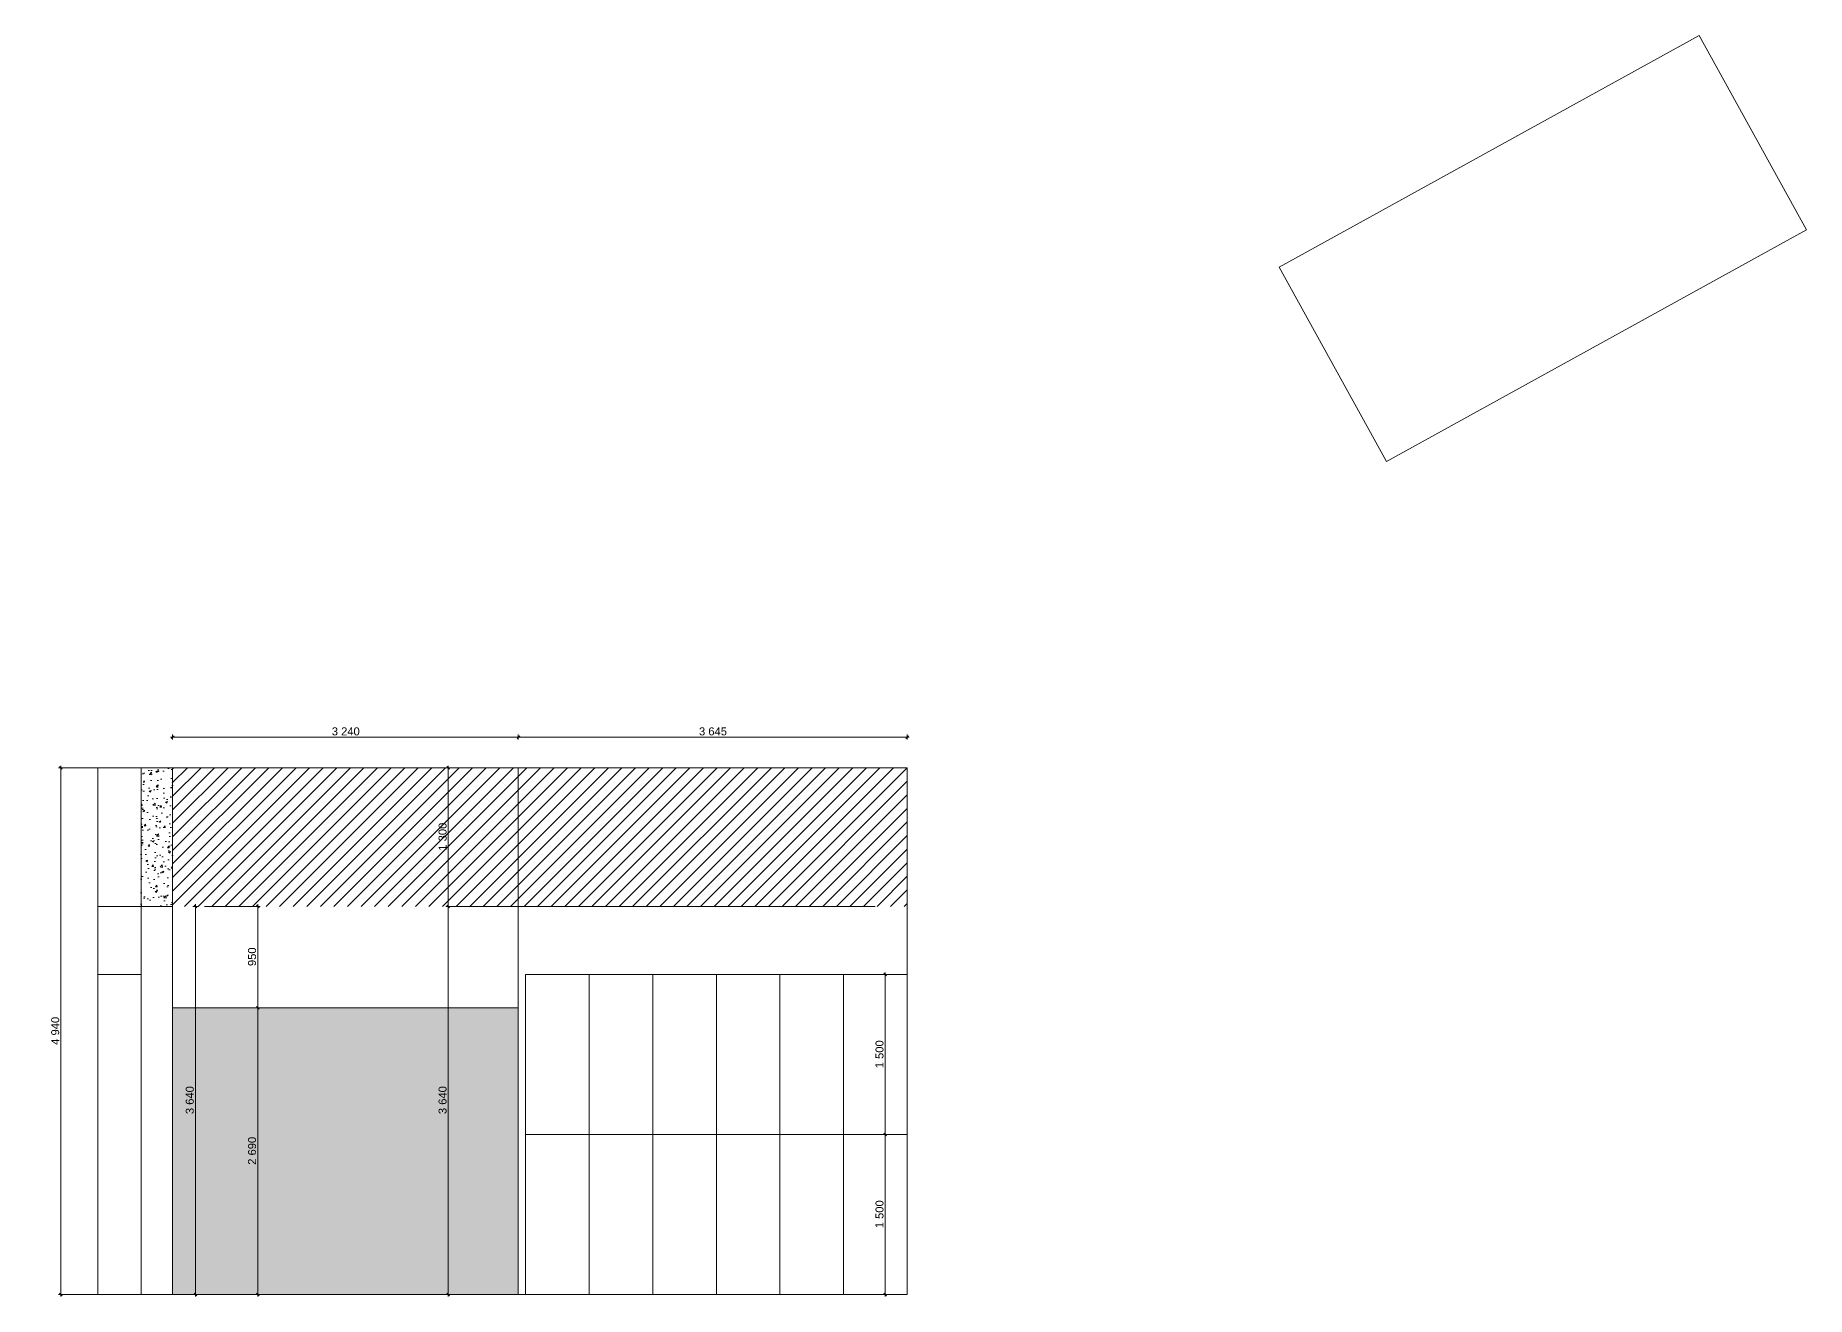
# Model space of a CAD drawing. Header units: millimetres. Extents: x 2336463 to 2579121, y 595385 to 778077.
# Drawn here: x 2506975 to 2523576, y 674257 to 686082 of the extents above; entities that cross this region are included whole.
import ezdxf

# ---------------------------------------------------------------- set-up
doc = ezdxf.new("R2010")
doc.units = ezdxf.units.MM
doc.header["$MEASUREMENT"] = 0
doc.header["$XCLIPFRAME"] = 0
for name, color, linetype, lineweight in [('+возводимые стены_Ном._пера__1', 7, 'Continuous', 13), ('1 Планировка_Ном._пера__1', 7, 'Continuous', 13), ('сит план_Ном._пера__1', 7, 'Continuous', 13)]:
    doc.layers.add(name, color=color, linetype=linetype, lineweight=lineweight)
doc.layers.add('+возводимые стены_Ном._пера__242', color=7, linetype='Continuous', lineweight=13, true_color=0x1b55b5)
doc.layers.add('1 Планировка размеры_Ном._пера__242', color=7, linetype='Continuous', lineweight=13, true_color=0x1b55b5)
doc.layers.add('1 Планировка', color=7, linetype='Continuous')
doc.layers.add('1 Планировка размеры', color=7, linetype='Continuous')
doc.styles.add('СГЕНЕРИР_СТИЛЬ_1', font='arial.ttf')
doc.dimstyles.new('СГЕНЕРИР_СТИЛЬ__1', dxfattribs={"dimtxt": 75, "dimasz": 23.75, "dimexe": 0.18, "dimexo": 300, "dimgap": 0, "dimtad": 1, "dimtih": 1, "dimtoh": 1, "dimdec": 0, "dimzin": 0, "dimdsep": 46, "dimtxsty": 'СГЕНЕРИР_СТИЛЬ_1', "dimblk": 'ARROWHEAD_6', "dimblk1": 'ARROWHEAD_6', "dimblk2": 'ARROWHEAD_6', "dimcen": 0.09, "dimclrd": 256, "dimclre": 256, "dimclrt": 256, "dimazin": 0, "dimtfac": 1, "dimtdec": 4, "dimtmove": 0, "dimatfit": 3, "dimfxl": 0, "dimtolj": 1, "dimtzin": 0, "dimarcsym": 0})
doc.dimstyles.new('СГЕНЕРИР_СТИЛЬ__2', dxfattribs={"dimtxt": 75, "dimasz": 23.75, "dimexe": 0.18, "dimexo": 300, "dimgap": 0, "dimtad": 1, "dimdec": 0, "dimzin": 0, "dimdsep": 46, "dimtxsty": 'СГЕНЕРИР_СТИЛЬ_1', "dimblk": 'ARROWHEAD_6', "dimblk1": 'ARROWHEAD_6', "dimblk2": 'ARROWHEAD_6', "dimcen": 0.09, "dimclrd": 256, "dimclre": 256, "dimclrt": 256, "dimazin": 0, "dimtfac": 1, "dimtdec": 4, "dimtmove": 0, "dimatfit": 3, "dimfxl": 0, "dimtolj": 1, "dimtzin": 0, "dimarcsym": 0})
picture_1 = doc.add_image_def('image2.jpg', size_in_pixel=(298, 138))

# ---------------------------------------------------------------- blocks, each defined once
blk = doc.blocks.new('*D2844', base_point=(2086872, 585814))
at = {"layer": '1 Планировка размеры_Ном._пера__242', "color": 152, "linetype": 'Continuous', "lineweight": 13, "true_color": 0x1b55b5}
for p, q in [((2508242, 679503), (2508261, 679503)), ((2508274, 679515), (2508249, 679490)), ((2508261, 679479), (2508261, 679526)), ((2508261, 679503), (2511501, 679503)), ((2511514, 679515), (2511489, 679490)), ((2511501, 679479), (2511501, 679526))]:
    blk.add_line(p, q, dxfattribs=at)
at = {"layer": '1 Планировка размеры_Ном._пера__242', "color": 152, "lineweight": 13, "true_color": 0x1b55b5, "insert": (2509753, 679518), "char_height": 75, "attachment_point": 7, "style": 'СГЕНЕРИР_СТИЛЬ_1'}
blk.add_mtext('\\A1;{\\pql;\\fArial|b0|i0|c204|p38;3\xa0240}', dxfattribs=at)
blk = doc.blocks.new('ARROWHEAD_6')
at = {"color": 0, "linetype": 'Continuous', "lineweight": 0}
for p, q in [((0, 0), (-1, 0)), ((-0.5, -0.5), (0.5, 0.5))]:
    blk.add_line(p, q, dxfattribs=at)
blk = doc.blocks.new('*D2845', base_point=(2086872, 585814))
at = {"layer": '1 Планировка размеры_Ном._пера__242', "color": 152, "linetype": 'Continuous', "lineweight": 13, "true_color": 0x1b55b5}
for p, q in [((2511514, 679515), (2511489, 679490)), ((2511501, 679479), (2511501, 679526)), ((2511501, 679503), (2515146, 679503)), ((2515134, 679490), (2515159, 679515)), ((2515146, 679479), (2515146, 679526)), ((2515146, 679503), (2515165, 679503))]:
    blk.add_line(p, q, dxfattribs=at)
at = {"layer": '1 Планировка размеры_Ном._пера__242', "color": 152, "lineweight": 13, "true_color": 0x1b55b5, "insert": (2513195, 679518), "char_height": 75, "attachment_point": 7, "style": 'СГЕНЕРИР_СТИЛЬ_1'}
blk.add_mtext('\\A1;{\\pql;\\fArial|b0|i0|c204|p38;3\xa0645}', dxfattribs=at)
blk = doc.blocks.new('*D2846', base_point=(2086872, 585814))
at = {"layer": '1 Планировка размеры_Ном._пера__242', "color": 152, "linetype": 'Continuous', "lineweight": 13, "true_color": 0x1b55b5}
for p, q in [((2511201, 679216), (2507190, 679216)), ((2507226, 679203), (2507201, 679228)), ((2507214, 679216), (2507214, 679235)), ((2507214, 674276), (2507214, 679216)), ((2511201, 674276), (2507190, 674276)), ((2507201, 674288), (2507226, 674263)), ((2507214, 674257), (2507214, 674276))]:
    blk.add_line(p, q, dxfattribs=at)
at = {"layer": '1 Планировка размеры_Ном._пера__242', "color": 152, "lineweight": 13, "true_color": 0x1b55b5, "insert": (2507199, 676618), "char_height": 75, "attachment_point": 7, "rotation": 90, "style": 'СГЕНЕРИР_СТИЛЬ_1'}
blk.add_mtext('\\A1;{\\pql;\\fArial|b0|i0|c204|p38;4\xa0940}', dxfattribs=at)
blk = doc.blocks.new('*D2847', base_point=(2086872, 585814))
at = {"layer": '1 Планировка размеры_Ном._пера__242', "color": 152, "linetype": 'Continuous', "lineweight": 13, "true_color": 0x1b55b5}
for p, q in [((2508499, 677916), (2508452, 677916)), ((2508488, 677903), (2508463, 677928)), ((2508475, 677916), (2508475, 677935)), ((2508475, 674276), (2508475, 677916)), ((2508499, 674276), (2508452, 674276)), ((2508463, 674288), (2508488, 674263)), ((2508475, 674257), (2508475, 674276))]:
    blk.add_line(p, q, dxfattribs=at)
at = {"layer": '1 Планировка размеры_Ном._пера__242', "color": 152, "lineweight": 13, "true_color": 0x1b55b5, "insert": (2508460, 675968), "char_height": 75, "attachment_point": 7, "rotation": 90, "style": 'СГЕНЕРИР_СТИЛЬ_1'}
blk.add_mtext('\\A1;{\\pql;\\fArial|b0|i0|c204|p38;3\xa0640}', dxfattribs=at)
blk = doc.blocks.new('*D2848', base_point=(2086872, 585814))
at = {"layer": '1 Планировка размеры_Ном._пера__242', "color": 152, "linetype": 'Continuous', "lineweight": 13, "true_color": 0x1b55b5}
for p, q in [((2514846, 677916), (2510821, 677916)), ((2510832, 677928), (2510857, 677903)), ((2510845, 674276), (2510845, 677916)), ((2511201, 674276), (2510821, 674276)), ((2510832, 674288), (2510857, 674263)), ((2510845, 674257), (2510845, 674276))]:
    blk.add_line(p, q, dxfattribs=at)
at = {"layer": '1 Планировка размеры_Ном._пера__242', "color": 152, "lineweight": 13, "true_color": 0x1b55b5, "insert": (2510830, 675968), "char_height": 75, "attachment_point": 7, "rotation": 90, "style": 'СГЕНЕРИР_СТИЛЬ_1'}
blk.add_mtext('\\A1;{\\pql;\\fArial|b0|i0|c204|p38;3\xa0640}', dxfattribs=at)
blk = doc.blocks.new('*D2849', base_point=(2086872, 585814))
at = {"layer": '1 Планировка размеры_Ном._пера__242', "color": 152, "linetype": 'Continuous', "lineweight": 13, "true_color": 0x1b55b5}
for p, q in [((2511201, 679216), (2510821, 679216)), ((2510857, 679203), (2510832, 679228)), ((2510845, 679216), (2510845, 679235)), ((2510845, 677916), (2510845, 679216)), ((2514846, 677916), (2510821, 677916)), ((2510832, 677928), (2510857, 677903))]:
    blk.add_line(p, q, dxfattribs=at)
at = {"layer": '1 Планировка размеры_Ном._пера__242', "color": 152, "lineweight": 13, "true_color": 0x1b55b5, "insert": (2510830, 678438), "char_height": 75, "attachment_point": 7, "rotation": 90, "style": 'СГЕНЕРИР_СТИЛЬ_1'}
blk.add_mtext('\\A1;{\\pql;\\fArial|b0|i0|c204|p38;1\xa0300}', dxfattribs=at)
blk = doc.blocks.new('*D2851', base_point=(2086872, 585814))
at = {"layer": '1 Планировка размеры_Ном._пера__242', "color": 152, "linetype": 'Continuous', "lineweight": 13, "true_color": 0x1b55b5}
for p, q in [((2509083, 676966), (2508561, 676966)), ((2509047, 676978), (2509072, 676953)), ((2509059, 674276), (2509059, 676966)), ((2509083, 674276), (2508561, 674276)), ((2509047, 674288), (2509072, 674263)), ((2509059, 674257), (2509059, 674276))]:
    blk.add_line(p, q, dxfattribs=at)
at = {"layer": '1 Планировка размеры_Ном._пера__242', "color": 152, "lineweight": 13, "true_color": 0x1b55b5, "insert": (2509044, 675493), "char_height": 75, "attachment_point": 7, "rotation": 90, "style": 'СГЕНЕРИР_СТИЛЬ_1'}
blk.add_mtext('\\A1;{\\pql;\\fArial|b0|i0|c204|p38;2\xa0690}', dxfattribs=at)
blk = doc.blocks.new('*D2852', base_point=(2086872, 585814))
at = {"layer": '1 Планировка размеры_Ном._пера__242', "color": 152, "linetype": 'Continuous', "lineweight": 13, "true_color": 0x1b55b5}
for p, q in [((2509083, 677916), (2508561, 677916)), ((2509072, 677903), (2509047, 677928)), ((2509059, 677916), (2509059, 677935)), ((2509059, 676966), (2509059, 677916)), ((2509083, 676966), (2508561, 676966)), ((2509047, 676978), (2509072, 676953))]:
    blk.add_line(p, q, dxfattribs=at)
at = {"layer": '1 Планировка размеры_Ном._пера__242', "color": 152, "lineweight": 13, "true_color": 0x1b55b5, "insert": (2509044, 677356), "char_height": 75, "attachment_point": 7, "rotation": 90, "style": 'СГЕНЕРИР_СТИЛЬ_1'}
blk.add_mtext('\\A1;{\\pql;\\fArial|b0|i0|c204|p38;950}', dxfattribs=at)
blk = doc.blocks.new('*D2853', base_point=(2086872, 585814))
at = {"layer": '1 Планировка размеры_Ном._пера__242', "color": 152, "linetype": 'Continuous', "lineweight": 13, "true_color": 0x1b55b5}
for p, q in [((2514963, 675776), (2514850, 675776)), ((2514927, 675788), (2514952, 675763)), ((2514940, 674276), (2514940, 675776)), ((2514963, 674276), (2514916, 674276)), ((2514927, 674288), (2514952, 674263)), ((2514940, 674257), (2514940, 674276))]:
    blk.add_line(p, q, dxfattribs=at)
at = {"layer": '1 Планировка размеры_Ном._пера__242', "color": 152, "lineweight": 13, "true_color": 0x1b55b5, "insert": (2514925, 674898), "char_height": 75, "attachment_point": 7, "rotation": 90, "style": 'СГЕНЕРИР_СТИЛЬ_1'}
blk.add_mtext('\\A1;{\\pql;\\fArial|b0|i0|c204|p38;1\xa0500}', dxfattribs=at)
blk = doc.blocks.new('*D2854', base_point=(2086872, 585814))
at = {"layer": '1 Планировка размеры_Ном._пера__242', "color": 152, "linetype": 'Continuous', "lineweight": 13, "true_color": 0x1b55b5}
for p, q in [((2514963, 677276), (2514916, 677276)), ((2514952, 677263), (2514927, 677288)), ((2514940, 677276), (2514940, 677295)), ((2514940, 675776), (2514940, 677276)), ((2514963, 675776), (2514850, 675776)), ((2514927, 675788), (2514952, 675763))]:
    blk.add_line(p, q, dxfattribs=at)
at = {"layer": '1 Планировка размеры_Ном._пера__242', "color": 152, "lineweight": 13, "true_color": 0x1b55b5, "insert": (2514925, 676398), "char_height": 75, "attachment_point": 7, "rotation": 90, "style": 'СГЕНЕРИР_СТИЛЬ_1'}
blk.add_mtext('\\A1;{\\pql;\\fArial|b0|i0|c204|p38;1\xa0500}', dxfattribs=at)

msp = doc.modelspace()

# ---------------------------------------------------------------- hatches: boundary and pattern name
at = {"layer": '+возводимые стены_Ном._пера__1', "linetype": 'Continuous', "lineweight": 13}
msp.add_hatch(color=7, dxfattribs=at).paths.add_polyline_path([(2511501.1, 674275.9), (2508261.1, 674275.9), (2508261.1, 676965.9), (2511501.1, 676965.9)])
at = {"layer": '+возводимые стены_Ном._пера__242', "linetype": 'Continuous', "lineweight": 13, "true_color": 0x1b55b5}
h = msp.add_hatch(dxfattribs=at)
h.set_pattern_fill('Блоки_Бетонные_Эффективные', color=152, style=0, pattern_type=2)
h.set_pattern_definition([(45, (2086872.015, 585813.69), (-63.639609, 63.639609), [])])
h.paths.add_polyline_path([(2508261.1, 679215.9), (2515146.1, 679215.9), (2515146.1, 677915.9), (2508261.1, 677915.9)])
at = {"layer": 'сит план_Ном._пера__1', "linetype": 'Continuous', "lineweight": 13}
h = msp.add_hatch(dxfattribs=at)
h.set_pattern_fill('AR_CONC', style=0, pattern_type=2)
h.set_pattern_definition([(50, (2086872.01, 585813.69), (-182.18467, 15.939086), [19.05, -209.55]), (355, (2086872.01, 585813.69), (-35.24342, 191.056845), [15.24, -167.640584]), (100.451445, (2086887.2, 585812.36), (146.94125, 175.11775), [16.19001, -178.090245]), (46.1842, (2086872.01, 585864.49), (-271.07904, 42.04233), [28.575, -314.325]), (96.63556, (2086894.6, 585860.98), (237.40413, 247.42612), [24.28502, -267.1356]), (351.18415, (2086872.01, 585864.49), (237.40413, 247.42612), [22.85997, -251.45973]), (21, (2086897.41, 585851.79), (-151.61439, 102.2652), [19.05, -209.55]), (326, (2086897.41, 585851.79), (61.80203, 184.18797), [15.24, -167.64]), (71.451445, (2086910.05, 585843.26), (213.41642, 81.92277), [16.19001, -178.08994]), (37.5, (2086872.015, 585813.686), (3.088603, 84.555039), [0, -165.608, 0, -170.18, 0, -168.275]), (7.5, (2086872.015, 585813.69), (66.819663, 100.180575), [0, -97.028, 0, -161.798, 0, -64.135]), (327.5, (2086815.37, 585813.686), (-135.590595, 5.728744), [0, -63.5, 0, -198.12, 0, -262.89]), (317.5, (2086789.97, 585813.69), (148.12918, 25.42649), [0, -82.55, 0, -131.572, 0, -186.69])])
h.paths.add_polyline_path([(2508261.1, 679215.9), (2507966.1, 679215.9), (2507966.1, 677915.9), (2508261.1, 677915.9)])

# ---------------------------------------------------------------- linework, layer by layer
at = {"layer": '+возводимые стены_Ном._пера__1', "color": 7, "linetype": 'Continuous', "lineweight": 13, "flags": 128}
for points in [[(2507966.1, 677915.9), (2507561.1, 677915.9), (2507561.1, 677275.9), (2507966.1, 677275.9)], [(2507966.1, 674275.9), (2507561.1, 674275.9), (2507561.1, 677275.9), (2507966.1, 677275.9)], [(2512166.1, 675775.9), (2511570.1, 675775.9), (2511570.1, 677275.9), (2512166.1, 677275.9)], [(2512762.1, 675775.9), (2512166.1, 675775.9), (2512166.1, 677275.9), (2512762.1, 677275.9)], [(2513358.1, 675775.9), (2512762.1, 675775.9), (2512762.1, 677275.9), (2513358.1, 677275.9)], [(2513954.1, 675775.9), (2513358.1, 675775.9), (2513358.1, 677275.9), (2513954.1, 677275.9)], [(2514550.1, 675775.9), (2513954.1, 675775.9), (2513954.1, 677275.9), (2514550.1, 677275.9)], [(2515146.1, 675775.9), (2514550.1, 675775.9), (2514550.1, 677275.9), (2515146.1, 677275.9)], [(2511501.1, 674275.9), (2508261.1, 674275.9), (2508261.1, 676965.9), (2511501.1, 676965.9)], [(2512166.1, 674275.9), (2511570.1, 674275.9), (2511570.1, 675775.9), (2512166.1, 675775.9)], [(2512762.1, 674275.9), (2512166.1, 674275.9), (2512166.1, 675775.9), (2512762.1, 675775.9)], [(2513358.1, 674275.9), (2512762.1, 674275.9), (2512762.1, 675775.9), (2513358.1, 675775.9)], [(2513954.1, 674275.9), (2513358.1, 674275.9), (2513358.1, 675775.9), (2513954.1, 675775.9)], [(2514550.1, 674275.9), (2513954.1, 674275.9), (2513954.1, 675775.9), (2514550.1, 675775.9)], [(2515146.1, 674275.9), (2514550.1, 674275.9), (2514550.1, 675775.9), (2515146.1, 675775.9)]]:
    msp.add_lwpolyline(points, close=True, dxfattribs=at)
at = {"layer": '1 Планировка_Ном._пера__1', "color": 7, "linetype": 'Continuous', "lineweight": 13}
for p, q in [((2507966.1, 679215.9), (2507561.1, 679215.9)), ((2507561.1, 679215.9), (2507561.1, 674275.9)), ((2507966.1, 674275.9), (2507966.1, 679215.9)), ((2508261.1, 679215.9), (2511501.1, 679215.9)), ((2508261.1, 674275.9), (2508261.1, 679215.9)), ((2511501.1, 679215.9), (2511501.1, 674275.9)), ((2511501.1, 679215.9), (2515146.1, 679215.9)), ((2511501.1, 674275.9), (2511501.1, 679215.9)), ((2515146.1, 679215.9), (2515146.1, 674275.9)), ((2511501.1, 674275.9), (2511501.1, 676965.9)), ((2507561.1, 674275.9), (2507966.1, 674275.9)), ((2511501.1, 674275.9), (2508261.1, 674275.9)), ((2515146.1, 674275.9), (2511501.1, 674275.9)), ((2512151.1, 674275.9), (2511501.1, 674275.9))]:
    msp.add_line(p, q, dxfattribs=at)
at = {"layer": 'сит план_Ном._пера__1', "color": 7, "linetype": 'Continuous', "lineweight": 13, "flags": 128}
msp.add_lwpolyline([(2508261.1, 679215.9), (2507966.1, 679215.9), (2507966.1, 677915.9), (2508261.1, 677915.9)], close=True, dxfattribs=at)

# ---------------------------------------------------------------- dimensions: what is measured, and where the dimension line sits
at = {"layer": '1 Планировка размеры', "color": 152, "linetype": 'Continuous', "lineweight": 13, "true_color": 0x1b55b5}
for base, p1, p2, picture, middle in [((2511501.1, 679502.8), (2508261.1, 679215.9), (2511501.1, 679215.9), '*D2844', (2509881.7, 679555.3)), ((2515146.1, 679502.8), (2511501.1, 679215.9), (2515146.1, 679215.9), '*D2845', (2513324.2, 679555.3))]:
    dim = msp.add_linear_dim(base=base, p1=p1, p2=p2, dimstyle='СГЕНЕРИР_СТИЛЬ__1', dxfattribs=at)
    dim.commit()
    dim.dimension.update_dxf_attribs({"geometry": picture, "text_midpoint": middle, "dimtype": 160})
for base, p1, p2, picture, middle in [((2507213.8, 679215.9), (2511501.1, 674275.9), (2511501.1, 679215.9), '*D2846', (2507161.3, 676746.5)), ((2510844.6, 679215.9), (2515146.1, 677915.9), (2511501.1, 679215.9), '*D2849', (2510792.1, 678566.5)), ((2508475.2, 677915.9), (2508261.1, 674275.9), (2508261.1, 677915.9), '*D2847', (2508422.7, 676096.5)), ((2509059.2, 677915.9), (2508261.1, 676965.9), (2508261.1, 677915.9), '*D2852', (2509006.7, 677441.3)), ((2510844.6, 677915.9), (2511501.1, 674275.9), (2515146.1, 677915.9), '*D2848', (2510792.1, 676096.5)), ((2514939.8, 677275.9), (2514550.1, 675775.9), (2515146.1, 677275.9), '*D2854', (2514887.3, 676526.5)), ((2509059.2, 676965.9), (2508261.1, 674275.9), (2508261.1, 676965.9), '*D2851', (2509006.7, 675621.5)), ((2514939.8, 675775.9), (2515146.1, 674275.9), (2514550.1, 675775.9), '*D2853', (2514887.3, 675026.5))]:
    dim = msp.add_linear_dim(base=base, p1=p1, p2=p2, angle=90, dimstyle='СГЕНЕРИР_СТИЛЬ__2', dxfattribs=at)
    dim.commit()
    dim.dimension.update_dxf_attribs({"geometry": picture, "text_midpoint": middle, "dimtype": 160, "text_rotation": 90})

# ---------------------------------------------------------------- pictures from other files: only their frames are drawn
at = {"layer": '1 Планировка', "linetype": 'Continuous', "lineweight": 0}
image = msp.add_image(picture_1, insert=(2522570.8, 686081.9), size_in_units=(4496.1, 2082.1), rotation=-151.11789, dxfattribs=at)
image.set_boundary_path([(-0.5, -0.5), (297.5, 137.5)])

doc.saveas('drawing.dxf')
